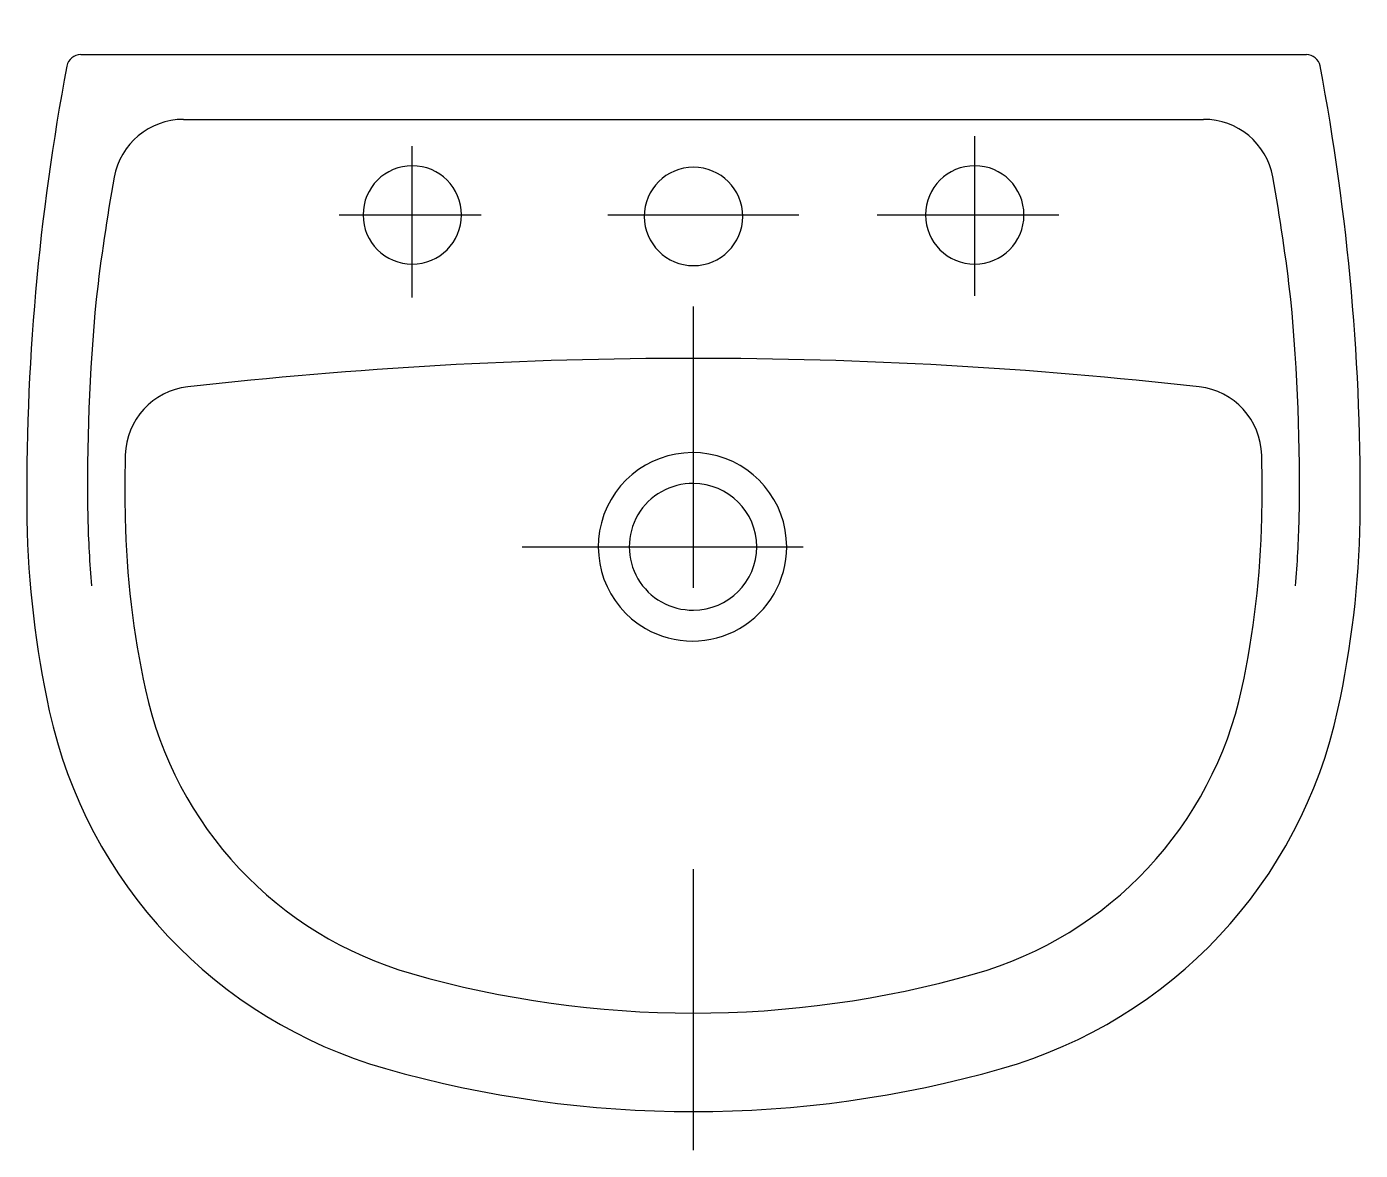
# Model space of a CAD drawing. Extents: x -969.078 to -968.604, y 929.023 to 929.422.
import ezdxf

# ---------------------------------------------------------------- set-up
doc = ezdxf.new("R2010")
doc.units = 0
doc.header["$LTSCALE"] = 0.2
doc.header["$MEASUREMENT"] = 0
for name, pattern in [('AXES', [0.54, 0.3, -0.08, 0.08, -0.08]), ('CACHE', [0.24, 0.12, -0.12]), ('CONTINU', [0])]:
    doc.linetypes.add(name, pattern=pattern)
doc.layers.get('0').update_dxf_attribs({"linetype": 'CONTINUOUS'})
doc.layers.add('DECA_EIXOS', color=5, linetype='AXES')

msp = doc.modelspace()

# ---------------------------------------------------------------- linework, layer by layer
at = {"linetype": 'CONTINU'}
for points in [[(-969.05915, 929.41215, 0.360282), (-969.06406, 929.4081)], [(-968.61841, 929.40812, 0.360344), (-968.62331, 929.41215)], [(-969.06406, 929.4081, 0.049775), (-969.07832, 929.2467)], [(-968.60417, 929.2467, 0.04972), (-968.61841, 929.40812)], [(-969.02266, 929.38915, 0.362895), (-969.04726, 929.36859)], [(-968.63524, 929.36867, 0.362894), (-968.65983, 929.38915)], [(-968.84124, 929.37213, 1), (-968.84124, 929.33713)], [(-968.84124, 929.33713, 1), (-968.84124, 929.37213)], [(-969.04726, 929.36859, 0.0162), (-969.05364, 929.3252)], [(-968.62885, 929.3252, 0.016231), (-968.63524, 929.36867)], [(-969.05364, 929.3252, 0.028821), (-969.05662, 929.24742)], [(-968.62588, 929.24712, 0.028821), (-968.62885, 929.3252)], [(-968.66141, 929.29402, 0.056389), (-969.02111, 929.29401)], [(-969.02111, 929.29401, 0.375441), (-969.0433, 929.26981)], [(-968.63919, 929.26971, 0.375975), (-968.66141, 929.29402)], [(-969.0433, 929.26981, 0.013583), (-969.04333, 929.24739)], [(-968.63916, 929.24737, 0.013529), (-968.63919, 929.26971)], [(-968.84124, 929.25965, 1.015866), (-968.84124, 929.21466)], [(-968.84124, 929.21466, 1), (-968.84124, 929.25965)], [(-969.07832, 929.2467, 0.048887), (-969.07033, 929.17889)], [(-969.05662, 929.24742, 0.018428), (-969.05527, 929.22327)], [(-969.04333, 929.24739, 0.048887), (-969.03614, 929.18636)], [(-968.64627, 929.18673, 0.048888), (-968.63916, 929.24737)], [(-968.62721, 929.22327, 0.018483), (-968.62588, 929.24712)], [(-968.61207, 929.1793, 0.048887), (-968.60417, 929.2467)], [(-969.03614, 929.18636, 0.276319), (-968.94153, 929.08541)], [(-968.74127, 929.08532, 0.277076), (-968.64627, 929.18673)], [(-969.07033, 929.17889, 0.276319), (-968.95081, 929.05166)], [(-968.73168, 929.05166, 0.276984), (-968.61207, 929.1793)], [(-968.94153, 929.08541, 0.139853), (-968.74127, 929.08532)], [(-968.95081, 929.05166, 0.139864), (-968.73168, 929.05166)]]:
    msp.add_lwpolyline(points, format="xyb", dxfattribs=at)
for points in [[(-969.05915, 929.41215), (-968.62331, 929.41215)], [(-969.02266, 929.38915), (-968.65983, 929.38915)]]:
    msp.add_lwpolyline(points, dxfattribs=at)
at = {"linetype": 'CACHE'}
for points in [[(-968.94124, 929.37265, 1), (-968.94124, 929.33765)], [(-968.94124, 929.33765, 1), (-968.94124, 929.37265)], [(-968.74124, 929.37265, 1), (-968.74124, 929.33765)], [(-968.74124, 929.33765, 1), (-968.74124, 929.37265)]]:
    msp.add_lwpolyline(points, format="xyb", dxfattribs=at)
at = {"linetype": 'CONTINU'}
msp.add_lwpolyline([(-968.8081, 929.23715, 1.732035), (-968.85835, 929.20814, 0.577355)], format="xyb", close=True, dxfattribs=at)
at = {"layer": 'DECA_EIXOS'}
for points in [[(-968.84124, 929.02257), (-968.84124, 929.4221)], [(-968.94124, 929.32581), (-968.94124, 929.37958)], [(-968.74124, 929.3264), (-968.74124, 929.38318)], [(-968.96726, 929.35515), (-968.9167, 929.35515)], [(-968.87169, 929.35515), (-968.80382, 929.35515)], [(-968.77594, 929.35515), (-968.71138, 929.35515)], [(-968.90223, 929.23715), (-968.77741, 929.23715)]]:
    msp.add_lwpolyline(points, dxfattribs=at)

doc.saveas('drawing.dxf')
